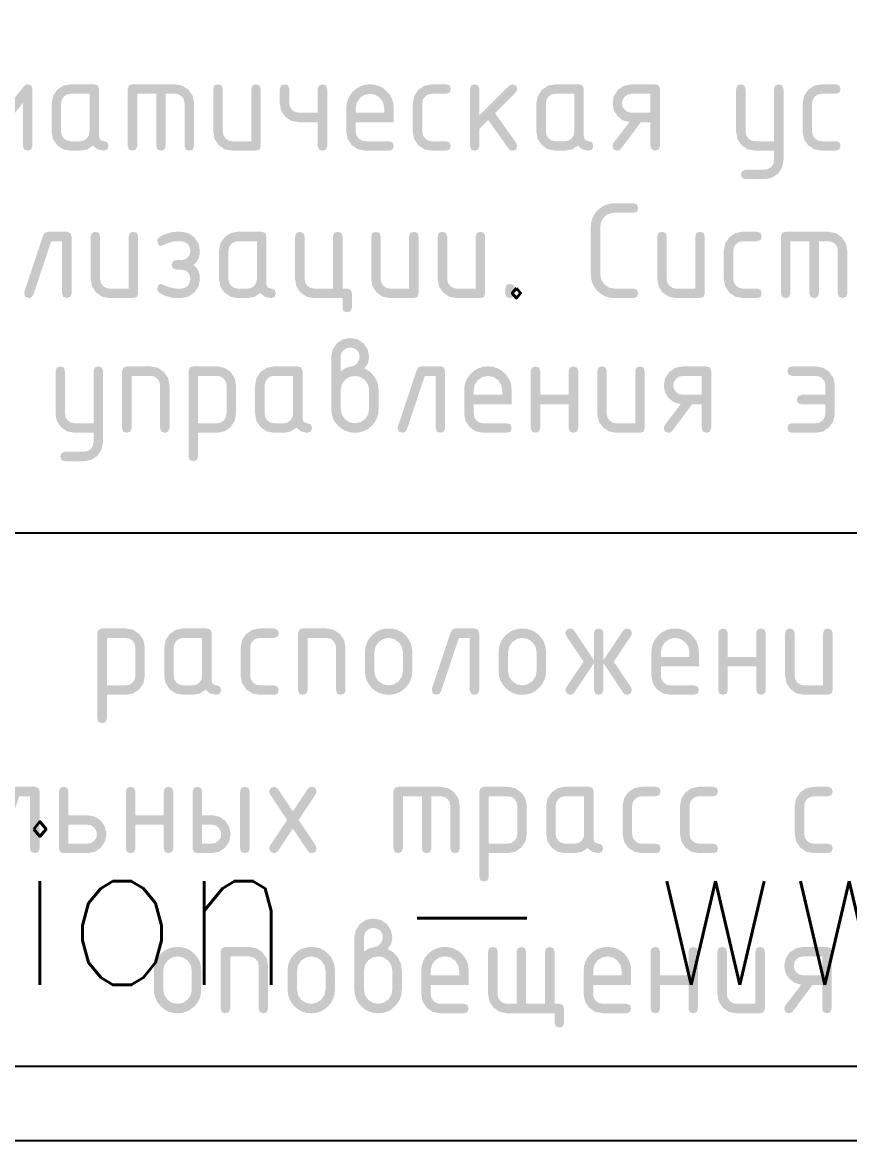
# Model space of a CAD drawing. Header units: millimetres. Extents: x 0 to 420, y 0 to 297.
# Drawn here: x 329.52 to 348.76, y 0 to 26.01 of the extents above; entities that cross this region are included whole.
import ezdxf

# ---------------------------------------------------------------- set-up
doc = ezdxf.new("R2010")
doc.units = ezdxf.units.MM
doc.layers.get('0').update_dxf_attribs({"linetype": 'CONTINUOUS'})
doc.styles.get("Standard").update_dxf_attribs({"font": 'STANDARD'})

# ---------------------------------------------------------------- blocks, each defined once
blk = doc.blocks.new('ABViewer')
at = {"color": 0, "true_color": 0x000001, "insert": (0, 0), "char_height": 0.05, "attachment_point": 1}
blk.add_mtext('ABViewer 16 trial version - www.cadsofttools.com', dxfattribs=at)

msp = doc.modelspace()

# ---------------------------------------------------------------- hatches: boundary and pattern name
at = {"true_color": 0x000007}
for points in [[(329.094808, 23.580549), (328.653285, 24.145544), (328.653285, 23.139576), (328.625655, 23.056756), (328.543042, 23.029333), (328.460222, 23.056756), (328.432799, 23.139576), (328.432799, 24.463044), (328.460222, 24.545658), (328.543042, 24.573287), (328.597957, 24.555648), (328.653285, 24.503283), (329.094808, 23.938287), (329.53578, 24.503283), (329.590695, 24.555648), (329.646023, 24.573287), (329.728637, 24.545658), (329.756267, 24.463044), (329.756267, 23.139576), (329.728637, 23.056756), (329.646023, 23.029333), (329.563203, 23.056756), (329.53578, 23.139576), (329.53578, 24.145544)], [(332.082294, 24.573287), (333.075033, 24.573287), (333.244669, 24.541041), (333.387021, 24.444303), (333.483759, 24.301952), (333.516005, 24.132315), (333.516005, 23.139576), (333.488375, 23.056756), (333.405762, 23.029333), (333.322942, 23.056756), (333.295519, 23.139576), (333.295519, 24.132315), (333.279534, 24.217822), (333.232129, 24.28886), (333.161022, 24.336747), (333.075033, 24.352801), (332.854547, 24.352801), (332.854547, 23.139576), (332.826917, 23.056756), (332.744303, 23.029333), (332.661483, 23.056756), (332.63406, 23.139576), (332.63406, 24.352801), (332.192537, 24.352801), (332.192537, 23.139576), (332.164907, 23.056756), (332.082294, 23.029333), (331.999474, 23.056756), (331.972051, 23.139576), (331.972051, 24.463044), (331.999474, 24.545658)], [(335.064147, 24.463044), (335.064147, 23.139576), (335.036518, 23.056756), (334.953904, 23.029333), (334.402138, 23.029333), (334.231123, 23.061235), (334.089047, 23.157215), (333.993067, 23.299291), (333.961166, 23.470305), (333.961166, 24.463044), (333.988588, 24.545658), (334.071409, 24.573287), (334.154022, 24.545658), (334.181652, 24.463044), (334.181652, 23.470305), (334.197844, 23.386383), (334.246695, 23.314863), (334.318215, 23.266011), (334.402138, 23.249819), (334.843661, 23.249819), (334.843661, 24.463044), (334.871084, 24.545658), (334.953904, 24.573287), (335.036518, 24.545658)], [(336.610855, 24.463044), (336.610855, 23.139576), (336.583226, 23.056756), (336.500612, 23.029333), (336.417792, 23.056756), (336.390369, 23.139576), (336.390369, 23.690792), (335.948846, 23.690792), (335.779898, 23.722349), (335.637409, 23.817571), (335.540189, 23.957718), (335.507874, 24.123496), (335.507874, 24.463044), (335.535297, 24.545658), (335.618117, 24.573287), (335.70073, 24.545658), (335.72836, 24.463044), (335.72836, 24.132315), (335.744552, 24.047979), (335.793403, 23.976872), (335.864923, 23.928021), (335.948846, 23.911829), (336.390369, 23.911829), (336.390369, 24.463044), (336.417792, 24.545658), (336.500612, 24.573287), (336.583226, 24.545658)], [(338.821776, 24.132315), (338.821776, 23.470305), (338.837968, 23.386383), (338.886819, 23.314863), (338.95834, 23.266011), (339.042262, 23.249819), (339.373542, 23.249819), (339.456156, 23.22219), (339.483785, 23.139576), (339.456156, 23.056756), (339.373542, 23.029333), (339.042262, 23.029333), (338.871248, 23.061235), (338.729172, 23.157215), (338.633191, 23.299291), (338.60129, 23.470305), (338.60129, 24.132315), (338.633191, 24.303123), (338.729172, 24.445405), (338.871248, 24.541179), (339.042262, 24.573287), (339.373542, 24.573287), (339.456156, 24.545658), (339.483785, 24.463044), (339.456156, 24.380224), (339.373542, 24.352801), (339.042262, 24.352801), (338.957444, 24.336678), (338.886268, 24.288309), (338.837899, 24.216927)], [(340.148996, 23.847888), (340.842424, 24.541317), (340.921248, 24.573287), (341.003862, 24.545658), (341.031491, 24.463044), (340.997867, 24.385874), (340.513349, 23.901356), (341.009443, 23.202966), (341.031491, 23.137923), (341.003862, 23.056343), (340.921248, 23.029333), (340.868814, 23.040978), (340.829195, 23.076187), (340.354599, 23.742606), (340.148996, 23.537554), (340.148996, 23.139576), (340.121366, 23.056756), (340.038752, 23.029333), (339.955932, 23.056756), (339.928509, 23.139576), (339.928509, 24.463044), (339.955932, 24.545658), (340.038752, 24.573287), (340.121366, 24.545658), (340.148996, 24.463044)], [(347.001267, 22.80554), (347.001267, 23.029333), (346.559744, 23.029333), (346.388729, 23.061304), (346.246653, 23.157766), (346.150673, 23.300393), (346.118771, 23.470305), (346.118771, 24.463044), (346.146194, 24.545658), (346.229014, 24.573287), (346.311628, 24.545658), (346.339257, 24.463044), (346.339257, 23.470305), (346.355449, 23.386383), (346.404301, 23.314863), (346.475821, 23.266011), (346.559744, 23.249819), (347.001267, 23.249819), (347.001267, 24.463044), (347.02869, 24.545658), (347.11151, 24.573287), (347.194123, 24.545658), (347.221753, 24.463044), (347.221753, 22.808847), (347.190058, 22.638935), (347.095525, 22.496308), (346.954896, 22.400052), (346.785742, 22.367875), (346.339257, 22.367875), (346.256437, 22.395505), (346.229014, 22.478118), (346.262087, 22.554737), (346.339257, 22.588361), (346.780781, 22.588361), (346.866288, 22.603933), (346.937326, 22.650097), (346.985213, 22.719964)], [(347.885966, 24.132315), (347.885966, 23.470305), (347.902157, 23.386383), (347.951009, 23.314863), (348.022529, 23.266011), (348.106452, 23.249819), (348.437732, 23.249819), (348.520345, 23.22219), (348.547975, 23.139576), (348.520345, 23.056756), (348.437732, 23.029333), (348.106452, 23.029333), (347.935437, 23.061235), (347.793361, 23.157215), (347.697381, 23.299291), (347.665479, 23.470305), (347.665479, 24.132315), (347.697381, 24.303123), (347.793361, 24.445405), (347.935437, 24.541179), (348.106452, 24.573287), (348.437732, 24.573287), (348.520345, 24.545658), (348.547975, 24.463044), (348.520345, 24.380224), (348.437732, 24.352801), (348.106452, 24.352801), (348.021633, 24.336678), (347.950458, 24.288309), (347.902089, 24.216927)], [(343.732444, 21.805619), (343.815058, 21.777989), (343.842688, 21.695376), (343.815058, 21.612555), (343.732444, 21.585132), (343.290921, 21.585132), (343.201736, 21.574901), (343.124385, 21.544205), (343.05892, 21.493045), (343.005392, 21.421422), (342.971423, 21.34122), (342.960192, 21.254403), (342.960192, 20.151422), (342.984308, 20.024435), (343.057206, 19.917706), (343.163935, 19.844808), (343.290921, 19.820692), (343.732444, 19.820692), (343.815058, 19.793063), (343.842688, 19.710449), (343.815058, 19.627629), (343.732444, 19.600206), (343.290921, 19.600206), (343.180644, 19.61024), (343.078841, 19.640376), (342.985513, 19.690666), (342.900661, 19.761161), (342.830165, 19.846014), (342.779876, 19.939341), (342.74974, 20.041144), (342.739706, 20.151422), (342.739706, 21.254403), (342.74974, 21.364362), (342.779876, 21.466001), (342.830165, 21.559268), (342.900661, 21.644113), (342.985513, 21.714694), (343.078841, 21.765173), (343.180644, 21.795499), (343.290921, 21.805619)], [(330.115005, 21.14416), (330.556529, 21.14416), (330.639142, 21.116531), (330.666772, 21.033917), (330.666772, 19.710449), (330.639142, 19.627629), (330.556529, 19.600206), (330.473708, 19.627629), (330.446286, 19.710449), (330.446286, 20.923674), (330.193829, 20.923674), (329.777661, 19.675172), (329.739283, 19.618879), (329.674033, 19.600206), (329.591213, 19.628043), (329.56379, 19.712103), (329.568751, 19.745727), (330.004762, 21.053761), (330.047275, 21.121492)], [(332.21348, 21.033917), (332.21348, 19.710449), (332.18585, 19.627629), (332.103237, 19.600206), (331.55147, 19.600206), (331.380456, 19.632108), (331.23838, 19.728088), (331.1424, 19.870164), (331.110498, 20.041178), (331.110498, 21.033917), (331.137921, 21.116531), (331.220741, 21.14416), (331.303354, 21.116531), (331.330984, 21.033917), (331.330984, 20.041178), (331.347176, 19.957256), (331.396027, 19.885736), (331.467548, 19.836884), (331.55147, 19.820692), (331.992994, 19.820692), (331.992994, 21.033917), (332.020417, 21.116531), (332.103237, 21.14416), (332.18585, 21.116531)], [(333.429459, 20.041178), (333.414645, 20.133369), (333.370479, 20.203236), (333.313083, 20.242372), (333.240392, 20.260011), (333.098178, 20.261665), (333.019906, 20.293635), (332.987935, 20.371908), (333.020457, 20.451283), (333.064347, 20.476087), (333.130149, 20.484356), (333.163773, 20.484356), (333.198499, 20.482702), (333.297236, 20.49848), (333.369927, 20.546092), (333.414576, 20.616785), (333.429459, 20.703188), (333.413405, 20.788695), (333.365518, 20.859733), (333.294411, 20.90762), (333.208421, 20.923674), (333.098178, 20.923674), (332.995721, 20.909618), (332.87218, 20.86745), (332.772066, 20.825558), (332.740991, 20.811777), (332.709227, 20.821699), (332.682011, 20.851465), (332.657206, 20.928635), (332.66848, 20.9707), (332.702337, 21.010904), (332.758828, 21.049248), (332.838005, 21.085731), (332.977807, 21.129415), (333.098178, 21.14416), (333.208421, 21.14416), (333.379505, 21.112052), (333.522063, 21.016278), (333.617836, 20.873996), (333.649945, 20.703188), (333.640436, 20.593832), (333.611911, 20.502201), (333.564369, 20.428244), (333.497809, 20.371908), (333.564369, 20.31434), (333.611911, 20.240029), (333.640436, 20.148976), (333.649945, 20.041178), (333.617836, 19.870164), (333.522063, 19.728088), (333.379505, 19.632108), (333.208421, 19.600206), (333.098178, 19.600206), (332.974844, 19.614331), (332.8358, 19.656981), (332.757665, 19.691708), (332.701854, 19.729742), (332.668368, 19.771083), (332.657206, 19.815731), (332.682011, 19.89235), (332.70964, 19.922392), (332.742644, 19.932589), (332.77868, 19.918533), (332.877141, 19.876365), (332.996961, 19.834473), (333.098178, 19.820692), (333.208421, 19.820692), (333.293515, 19.836815), (333.364966, 19.885185), (333.413336, 19.95636)], [(337.077021, 19.820692), (337.159634, 19.793063), (337.187264, 19.710449), (337.187264, 19.37972), (337.159634, 19.297107), (337.077021, 19.269477), (336.994201, 19.297107), (336.966778, 19.37972), (336.966778, 19.600206), (336.304768, 19.600206), (336.133754, 19.632177), (335.991678, 19.728639), (335.895698, 19.871266), (335.863796, 20.041178), (335.863796, 21.033917), (335.891219, 21.116531), (335.974039, 21.14416), (336.056652, 21.116531), (336.084282, 21.033917), (336.084282, 20.041178), (336.100474, 19.957256), (336.149326, 19.885736), (336.220846, 19.836884), (336.304768, 19.820692), (336.746292, 19.820692), (336.746292, 21.033917), (336.773715, 21.116531), (336.856535, 21.14416), (336.939148, 21.116531), (336.966778, 21.033917), (336.966778, 19.820692)], [(338.736404, 21.033917), (338.736404, 19.710449), (338.708774, 19.627629), (338.626161, 19.600206), (338.074394, 19.600206), (337.90338, 19.632108), (337.761304, 19.728088), (337.665324, 19.870164), (337.633422, 20.041178), (337.633422, 21.033917), (337.660845, 21.116531), (337.743665, 21.14416), (337.826279, 21.116531), (337.853908, 21.033917), (337.853908, 20.041178), (337.8701, 19.957256), (337.918952, 19.885736), (337.990472, 19.836884), (338.074394, 19.820692), (338.515918, 19.820692), (338.515918, 21.033917), (338.543341, 21.116531), (338.626161, 21.14416), (338.708774, 21.116531)], [(340.283112, 21.033917), (340.283112, 19.710449), (340.255482, 19.627629), (340.172869, 19.600206), (339.621102, 19.600206), (339.450088, 19.632108), (339.308012, 19.728088), (339.212032, 19.870164), (339.18013, 20.041178), (339.18013, 21.033917), (339.207553, 21.116531), (339.290373, 21.14416), (339.372987, 21.116531), (339.400616, 21.033917), (339.400616, 20.041178), (339.416808, 19.957256), (339.46566, 19.885736), (339.53718, 19.836884), (339.621102, 19.820692), (340.062626, 19.820692), (340.062626, 21.033917), (340.090049, 21.116531), (340.172869, 21.14416), (340.255482, 21.116531)], [(345.389396, 21.033917), (345.389396, 19.710449), (345.361766, 19.627629), (345.279153, 19.600206), (344.727386, 19.600206), (344.556372, 19.632108), (344.414296, 19.728088), (344.318315, 19.870164), (344.286414, 20.041178), (344.286414, 21.033917), (344.313837, 21.116531), (344.396657, 21.14416), (344.47927, 21.116531), (344.5069, 21.033917), (344.5069, 20.041178), (344.523092, 19.957256), (344.571943, 19.885736), (344.643464, 19.836884), (344.727386, 19.820692), (345.16891, 19.820692), (345.16891, 21.033917), (345.196332, 21.116531), (345.279153, 21.14416), (345.361766, 21.116531)], [(346.053608, 20.703188), (346.053608, 20.041178), (346.0698, 19.957256), (346.118651, 19.885736), (346.190172, 19.836884), (346.274094, 19.820692), (346.605375, 19.820692), (346.687988, 19.793063), (346.715618, 19.710449), (346.687988, 19.627629), (346.605375, 19.600206), (346.274094, 19.600206), (346.10308, 19.632108), (345.961004, 19.728088), (345.865024, 19.870164), (345.833122, 20.041178), (345.833122, 20.703188), (345.865024, 20.873996), (345.961004, 21.016278), (346.10308, 21.112052), (346.274094, 21.14416), (346.605375, 21.14416), (346.687988, 21.116531), (346.715618, 21.033917), (346.687988, 20.951097), (346.605375, 20.923674), (346.274094, 20.923674), (346.189276, 20.907551), (346.1181, 20.859182), (346.069731, 20.7878)], [(347.270585, 21.14416), (348.263323, 21.14416), (348.43296, 21.111914), (348.575311, 21.015176), (348.672049, 20.872825), (348.704296, 20.703188), (348.704296, 19.710449), (348.676666, 19.627629), (348.594052, 19.600206), (348.511232, 19.627629), (348.483809, 19.710449), (348.483809, 20.703188), (348.467824, 20.788695), (348.42042, 20.859733), (348.349313, 20.90762), (348.263323, 20.923674), (348.042837, 20.923674), (348.042837, 19.710449), (348.015208, 19.627629), (347.932594, 19.600206), (347.849774, 19.627629), (347.822351, 19.710449), (347.822351, 20.923674), (347.380828, 20.923674), (347.380828, 19.710449), (347.353198, 19.627629), (347.270585, 19.600206), (347.187765, 19.627629), (347.160342, 19.710449), (347.160342, 21.033917), (347.187765, 21.116531)], [(340.750591, 19.820692), (340.778014, 19.903306), (340.860834, 19.930935), (340.943448, 19.903306), (340.971077, 19.820692), (340.971077, 19.710449), (340.943448, 19.627629), (340.860834, 19.600206), (340.778014, 19.627629), (340.750591, 19.710449)], [(331.176321, 16.243619), (331.176321, 16.467413), (330.734797, 16.467413), (330.563783, 16.499383), (330.421707, 16.595846), (330.325727, 16.738473), (330.293825, 16.908385), (330.293825, 17.901124), (330.321248, 17.983737), (330.404068, 18.011367), (330.486682, 17.983737), (330.514311, 17.901124), (330.514311, 16.908385), (330.530503, 16.824462), (330.579355, 16.752942), (330.650875, 16.704091), (330.734797, 16.687899), (331.176321, 16.687899), (331.176321, 17.901124), (331.203744, 17.983737), (331.286564, 18.011367), (331.369177, 17.983737), (331.396807, 17.901124), (331.396807, 16.246926), (331.365112, 16.077014), (331.270579, 15.934387), (331.12995, 15.838131), (330.960796, 15.805954), (330.514311, 15.805954), (330.431491, 15.833584), (330.404068, 15.916197), (330.437141, 15.992816), (330.514311, 16.02644), (330.955835, 16.02644), (331.041342, 16.042012), (331.11238, 16.088176), (331.160267, 16.158043)], [(331.840533, 16.577656), (331.840533, 17.901124), (331.867956, 17.983737), (331.950776, 18.011367), (332.502543, 18.011367), (332.672179, 17.979121), (332.814531, 17.882382), (332.911269, 17.740031), (332.943515, 17.570394), (332.943515, 16.577656), (332.915885, 16.494836), (332.833272, 16.467413), (332.750452, 16.494836), (332.723029, 16.577656), (332.723029, 17.570394), (332.706975, 17.655902), (332.659088, 17.72694), (332.58805, 17.774826), (332.502543, 17.79088), (332.061019, 17.79088), (332.061019, 16.577656), (332.03339, 16.494836), (331.950776, 16.467413), (331.867956, 16.494836)], [(338.801499, 18.011367), (339.243022, 18.011367), (339.325636, 17.983737), (339.353265, 17.901124), (339.353265, 16.577656), (339.325636, 16.494836), (339.243022, 16.467413), (339.160202, 16.494836), (339.132779, 16.577656), (339.132779, 17.79088), (338.880323, 17.79088), (338.464155, 16.542378), (338.425777, 16.486085), (338.360527, 16.467413), (338.277707, 16.495249), (338.250284, 16.579309), (338.255245, 16.612933), (338.691256, 17.920967), (338.733768, 17.988698)], [(341.564186, 17.128871), (341.564186, 16.577656), (341.536556, 16.494836), (341.453943, 16.467413), (341.371123, 16.494836), (341.3437, 16.577656), (341.3437, 17.901124), (341.371123, 17.983737), (341.453943, 18.011367), (341.536556, 17.983737), (341.564186, 17.901124), (341.564186, 17.349908), (342.226196, 17.349908), (342.226196, 17.901124), (342.253618, 17.983737), (342.336439, 18.011367), (342.419052, 17.983737), (342.446682, 17.901124), (342.446682, 16.577656), (342.419052, 16.494836), (342.336439, 16.467413), (342.253618, 16.494836), (342.226196, 16.577656), (342.226196, 17.128871)], [(343.99339, 17.901124), (343.99339, 16.577656), (343.96576, 16.494836), (343.883147, 16.467413), (343.33138, 16.467413), (343.160366, 16.499314), (343.01829, 16.595295), (342.92231, 16.73737), (342.890408, 16.908385), (342.890408, 17.901124), (342.917831, 17.983737), (343.000651, 18.011367), (343.083264, 17.983737), (343.110894, 17.901124), (343.110894, 16.908385), (343.127086, 16.824462), (343.175937, 16.752942), (343.247458, 16.704091), (343.33138, 16.687899), (343.772904, 16.687899), (343.772904, 17.901124), (343.800327, 17.983737), (343.883147, 18.011367), (343.96576, 17.983737)], [(348.193539, 17.128871), (347.641773, 17.128871), (347.558953, 17.156294), (347.53153, 17.239114), (347.558953, 17.32221), (347.641773, 17.349908), (348.193539, 17.349908), (348.193539, 17.570394), (348.177485, 17.655902), (348.129598, 17.72694), (348.058561, 17.774826), (347.973053, 17.79088), (347.421287, 17.79088), (347.338467, 17.818303), (347.311044, 17.901124), (347.338467, 17.983737), (347.421287, 18.011367), (347.973053, 18.011367), (348.143861, 17.979258), (348.286144, 17.883485), (348.381917, 17.741202), (348.414026, 17.570394), (348.414026, 16.908385), (348.381917, 16.73737), (348.286144, 16.595295), (348.143861, 16.499314), (347.973053, 16.467413), (347.421287, 16.467413), (347.338467, 16.494836), (347.311044, 16.577656), (347.338467, 16.660269), (347.421287, 16.687899), (347.973053, 16.687899), (348.057665, 16.704022), (348.129047, 16.752391), (348.177416, 16.823567), (348.193539, 16.908385)], [(334.819555, 11.474098), (334.819555, 10.812089), (334.835747, 10.728166), (334.884598, 10.656646), (334.956119, 10.607794), (335.040041, 10.591602), (335.371322, 10.591602), (335.453935, 10.563973), (335.481565, 10.481359), (335.453935, 10.398539), (335.371322, 10.371116), (335.040041, 10.371116), (334.869027, 10.403018), (334.726951, 10.498998), (334.63097, 10.641074), (334.599069, 10.812089), (334.599069, 11.474098), (334.63097, 11.644906), (334.726951, 11.787188), (334.869027, 11.882962), (335.040041, 11.91507), (335.371322, 11.91507), (335.453935, 11.887441), (335.481565, 11.804827), (335.453935, 11.722007), (335.371322, 11.694584), (335.040041, 11.694584), (334.955223, 11.678461), (334.884047, 11.630092), (334.835678, 11.55871)], [(335.932956, 10.481359), (335.932956, 11.804827), (335.960379, 11.887441), (336.043199, 11.91507), (336.594966, 11.91507), (336.764602, 11.882824), (336.906954, 11.786086), (337.003692, 11.643735), (337.035938, 11.474098), (337.035938, 10.481359), (337.008308, 10.398539), (336.925695, 10.371116), (336.842875, 10.398539), (336.815452, 10.481359), (336.815452, 11.474098), (336.799398, 11.559605), (336.751511, 11.630643), (336.680473, 11.67853), (336.594966, 11.694584), (336.153442, 11.694584), (336.153442, 10.481359), (336.125813, 10.398539), (336.043199, 10.371116), (335.960379, 10.398539)], [(339.593129, 11.91507), (340.034652, 11.91507), (340.117266, 11.887441), (340.144896, 11.804827), (340.144896, 10.481359), (340.117266, 10.398539), (340.034652, 10.371116), (339.951832, 10.398539), (339.924409, 10.481359), (339.924409, 11.694584), (339.671953, 11.694584), (339.255785, 10.446082), (339.217407, 10.389789), (339.152157, 10.371116), (339.069337, 10.398953), (339.041914, 10.483013), (339.046875, 10.516637), (339.482886, 11.824671), (339.525398, 11.892402)], [(342.812881, 11.108091), (342.353167, 10.419623), (342.313962, 10.383174), (342.261114, 10.371116), (342.183393, 10.403638), (342.150871, 10.481359), (342.169061, 10.543095), (342.572, 11.142818), (342.169061, 11.743091), (342.150871, 11.804827), (342.178294, 11.887441), (342.261114, 11.91507), (342.313962, 11.902806), (342.353167, 11.866563), (342.812881, 11.178095), (342.812881, 11.804827), (342.840304, 11.887441), (342.923124, 11.91507), (343.005737, 11.887441), (343.033367, 11.804827), (343.033367, 11.178095), (343.492529, 11.866563), (343.531321, 11.902806), (343.584582, 11.91507), (343.667195, 11.887441), (343.694825, 11.804827), (343.676635, 11.743091), (343.273697, 11.142818), (343.676635, 10.543095), (343.694825, 10.481359), (343.667195, 10.398539), (343.584582, 10.371116), (343.531321, 10.383174), (343.492529, 10.419623), (343.033367, 11.108091), (343.033367, 10.481359), (343.005737, 10.398539), (342.923124, 10.371116), (342.840304, 10.398539), (342.812881, 10.481359)], [(345.924944, 11.032575), (345.924944, 10.481359), (345.897314, 10.398539), (345.814701, 10.371116), (345.731881, 10.398539), (345.704458, 10.481359), (345.704458, 11.804827), (345.731881, 11.887441), (345.814701, 11.91507), (345.897314, 11.887441), (345.924944, 11.804827), (345.924944, 11.253612), (346.586953, 11.253612), (346.586953, 11.804827), (346.614376, 11.887441), (346.697196, 11.91507), (346.77981, 11.887441), (346.807439, 11.804827), (346.807439, 10.481359), (346.77981, 10.398539), (346.697196, 10.371116), (346.614376, 10.398539), (346.586953, 10.481359), (346.586953, 11.032575)], [(348.361918, 11.804827), (348.361918, 10.481359), (348.334288, 10.398539), (348.251675, 10.371116), (347.699909, 10.371116), (347.528894, 10.403018), (347.386818, 10.498998), (347.290838, 10.641074), (347.258936, 10.812089), (347.258936, 11.804827), (347.286359, 11.887441), (347.369179, 11.91507), (347.451793, 11.887441), (347.479422, 11.804827), (347.479422, 10.812089), (347.495614, 10.728166), (347.544466, 10.656646), (347.615986, 10.607794), (347.699909, 10.591602), (348.141432, 10.591602), (348.141432, 11.804827), (348.168855, 11.887441), (348.251675, 11.91507), (348.334288, 11.887441)], [(329.370321, 8.231943), (329.811845, 8.231943), (329.894458, 8.204314), (329.922088, 8.1217), (329.922088, 6.798232), (329.894458, 6.715412), (329.811845, 6.687989), (329.729024, 6.715412), (329.701602, 6.798232), (329.701602, 8.011457), (329.449145, 8.011457), (329.032977, 6.762955), (328.994599, 6.706662), (328.929349, 6.687989), (328.846529, 6.715826), (328.819106, 6.799886), (328.824067, 6.83351), (329.260078, 8.141544), (329.302591, 8.209275)], [(332.148549, 7.349448), (332.148549, 6.798232), (332.12092, 6.715412), (332.038306, 6.687989), (331.955486, 6.715412), (331.928063, 6.798232), (331.928063, 8.1217), (331.955486, 8.204314), (332.038306, 8.231943), (332.12092, 8.204314), (332.148549, 8.1217), (332.148549, 7.570485), (332.810559, 7.570485), (332.810559, 8.1217), (332.837982, 8.204314), (332.920802, 8.231943), (333.003415, 8.204314), (333.031045, 8.1217), (333.031045, 6.798232), (333.003415, 6.715412), (332.920802, 6.687989), (332.837982, 6.715412), (332.810559, 6.798232), (332.810559, 7.349448)], [(335.946219, 7.459691), (336.345299, 6.859968), (336.36404, 6.798232), (336.336411, 6.715412), (336.253797, 6.687989), (336.200536, 6.700047), (336.161744, 6.736496), (335.812274, 7.261253), (335.463355, 6.736496), (335.424149, 6.700047), (335.371302, 6.687989), (335.29358, 6.720511), (335.261059, 6.798232), (335.279249, 6.859968), (335.67888, 7.459691), (335.279249, 8.059964), (335.261059, 8.1217), (335.288481, 8.204314), (335.371302, 8.231943), (335.424149, 8.219679), (335.463355, 8.183436), (335.812274, 7.660333), (336.161744, 8.183436), (336.200536, 8.219679), (336.253797, 8.231943), (336.336411, 8.204727), (336.36404, 8.123354), (336.345299, 8.059964)], [(338.259668, 8.231943), (339.252406, 8.231943), (339.422043, 8.199697), (339.564394, 8.102959), (339.661133, 7.960608), (339.693379, 7.790971), (339.693379, 6.798232), (339.665749, 6.715412), (339.583136, 6.687989), (339.500316, 6.715412), (339.472893, 6.798232), (339.472893, 7.790971), (339.456907, 7.876478), (339.409503, 7.947516), (339.338396, 7.995403), (339.252406, 8.011457), (339.03192, 8.011457), (339.03192, 6.798232), (339.004291, 6.715412), (338.921677, 6.687989), (338.838857, 6.715412), (338.811434, 6.798232), (338.811434, 8.011457), (338.369911, 8.011457), (338.369911, 6.798232), (338.342281, 6.715412), (338.259668, 6.687989), (338.176848, 6.715412), (338.149425, 6.798232), (338.149425, 8.1217), (338.176848, 8.204314)], [(343.702014, 7.790971), (343.702014, 7.128962), (343.718206, 7.045039), (343.767057, 6.973519), (343.838578, 6.924667), (343.9225, 6.908475), (344.25378, 6.908475), (344.336394, 6.880846), (344.364023, 6.798232), (344.336394, 6.715412), (344.25378, 6.687989), (343.9225, 6.687989), (343.751486, 6.719891), (343.60941, 6.815871), (343.513429, 6.957947), (343.481528, 7.128962), (343.481528, 7.790971), (343.513429, 7.961779), (343.60941, 8.104061), (343.751486, 8.199835), (343.9225, 8.231943), (344.25378, 8.231943), (344.336394, 8.204314), (344.364023, 8.1217), (344.336394, 8.03888), (344.25378, 8.011457), (343.9225, 8.011457), (343.837682, 7.995334), (343.766506, 7.946965), (343.718137, 7.875583)], [(345.035901, 7.790971), (345.035901, 7.128962), (345.052093, 7.045039), (345.100945, 6.973519), (345.172465, 6.924667), (345.256388, 6.908475), (345.587668, 6.908475), (345.670281, 6.880846), (345.697911, 6.798232), (345.670281, 6.715412), (345.587668, 6.687989), (345.256388, 6.687989), (345.085373, 6.719891), (344.943297, 6.815871), (344.847317, 6.957947), (344.815415, 7.128962), (344.815415, 7.790971), (344.847317, 7.961779), (344.943297, 8.104061), (345.085373, 8.199835), (345.256388, 8.231943), (345.587668, 8.231943), (345.670281, 8.204314), (345.697911, 8.1217), (345.670281, 8.03888), (345.587668, 8.011457), (345.256388, 8.011457), (345.171569, 7.995334), (345.100394, 7.946965), (345.052024, 7.875583)], [(347.703676, 7.790971), (347.703676, 7.128962), (347.719868, 7.045039), (347.76872, 6.973519), (347.84024, 6.924667), (347.924162, 6.908475), (348.255443, 6.908475), (348.338056, 6.880846), (348.365686, 6.798232), (348.338056, 6.715412), (348.255443, 6.687989), (347.924162, 6.687989), (347.753148, 6.719891), (347.611072, 6.815871), (347.515092, 6.957947), (347.48319, 7.128962), (347.48319, 7.790971), (347.515092, 7.961779), (347.611072, 8.104061), (347.753148, 8.199835), (347.924162, 8.231943), (348.255443, 8.231943), (348.338056, 8.204314), (348.365686, 8.1217), (348.338056, 8.03888), (348.255443, 8.011457), (347.924162, 8.011457), (347.839344, 7.995334), (347.768169, 7.946965), (347.719799, 7.875583)], [(334.134388, 3.07273), (334.134388, 4.396198), (334.161811, 4.478811), (334.244632, 4.506441), (334.796398, 4.506441), (334.966035, 4.474195), (335.108386, 4.377456), (335.205124, 4.235105), (335.23737, 4.065468), (335.23737, 3.07273), (335.209741, 2.98991), (335.127127, 2.962487), (335.044307, 2.98991), (335.016884, 3.07273), (335.016884, 4.065468), (335.00083, 4.150976), (334.952943, 4.222014), (334.881905, 4.2699), (334.796398, 4.285955), (334.354875, 4.285955), (334.354875, 3.07273), (334.327245, 2.98991), (334.244632, 2.962487), (334.161811, 2.98991)], [(341.896257, 2.962487), (340.793275, 2.962487), (340.622261, 2.994457), (340.480185, 3.09092), (340.384205, 3.233547), (340.352303, 3.403459), (340.352303, 4.396198), (340.379726, 4.478811), (340.462546, 4.506441), (340.54516, 4.478811), (340.572789, 4.396198), (340.572789, 3.403459), (340.588981, 3.319536), (340.637833, 3.248016), (340.709353, 3.199165), (340.793275, 3.182973), (341.014313, 3.182973), (341.014313, 4.396198), (341.041736, 4.478811), (341.124556, 4.506441), (341.207169, 4.478811), (341.234799, 4.396198), (341.234799, 3.182973), (341.675771, 3.182973), (341.675771, 4.396198), (341.703194, 4.478811), (341.786014, 4.506441), (341.868628, 4.478811), (341.896257, 4.396198), (341.896257, 3.182973), (342.0065, 3.182973), (342.089114, 3.155343), (342.116743, 3.07273), (342.116743, 2.742001), (342.089114, 2.659387), (342.0065, 2.631757), (341.92368, 2.659387), (341.896257, 2.742001)], [(344.350414, 3.623945), (344.350414, 3.07273), (344.322784, 2.98991), (344.240171, 2.962487), (344.157351, 2.98991), (344.129928, 3.07273), (344.129928, 4.396198), (344.157351, 4.478811), (344.240171, 4.506441), (344.322784, 4.478811), (344.350414, 4.396198), (344.350414, 3.844982), (345.012423, 3.844982), (345.012423, 4.396198), (345.039846, 4.478811), (345.122666, 4.506441), (345.20528, 4.478811), (345.232909, 4.396198), (345.232909, 3.07273), (345.20528, 2.98991), (345.122666, 2.962487), (345.039846, 2.98991), (345.012423, 3.07273), (345.012423, 3.623945)], [(346.787388, 4.396198), (346.787388, 3.07273), (346.759758, 2.98991), (346.677145, 2.962487), (346.125379, 2.962487), (345.954364, 2.994388), (345.812288, 3.090369), (345.716308, 3.232444), (345.684406, 3.403459), (345.684406, 4.396198), (345.711829, 4.478811), (345.794649, 4.506441), (345.877263, 4.478811), (345.904892, 4.396198), (345.904892, 3.403459), (345.921084, 3.319536), (345.969936, 3.248016), (346.041456, 3.199165), (346.125379, 3.182973), (346.566902, 3.182973), (346.566902, 4.396198), (346.594325, 4.478811), (346.677145, 4.506441), (346.759758, 4.478811)]]:
    msp.add_hatch(color=0, dxfattribs=at).paths.add_polyline_path(points, flags=0)
h = msp.add_hatch(color=0, dxfattribs=at)
h.paths.add_polyline_path([(331.08492, 24.352801), (330.643397, 24.352801), (330.558579, 24.336678), (330.487403, 24.288309), (330.439034, 24.216927), (330.422911, 24.132315), (330.422911, 23.470305), (330.439103, 23.386383), (330.487954, 23.314863), (330.559474, 23.266011), (330.643397, 23.249819), (330.864434, 23.249819), (330.949046, 23.265942), (331.020428, 23.314312), (331.068797, 23.385487), (331.08492, 23.470305)], flags=0)
h.paths.add_polyline_path([(331.525893, 23.139576), (331.498263, 23.056756), (331.41565, 23.029333), (331.275572, 23.05841), (331.163193, 23.146191), (331.027456, 23.05841), (330.864434, 23.029333), (330.643397, 23.029333), (330.472382, 23.061235), (330.330307, 23.157215), (330.234326, 23.299291), (330.202425, 23.470305), (330.202425, 24.132315), (330.234326, 24.303123), (330.330307, 24.445405), (330.472382, 24.541179), (330.643397, 24.573287), (331.195163, 24.573287), (331.277777, 24.545658), (331.305407, 24.463044), (331.305407, 23.360062), (331.332829, 23.277242), (331.41565, 23.249819), (331.498263, 23.22219)], flags=0)
h = msp.add_hatch(color=0, dxfattribs=at)
h.paths.add_polyline_path([(337.605797, 24.352801), (337.478811, 24.328479), (337.372082, 24.255787), (337.299183, 24.148645), (337.275068, 24.022072), (337.275068, 23.911829), (337.937077, 23.911829), (337.937077, 24.022072), (337.912755, 24.148645), (337.840063, 24.255787), (337.732852, 24.328479)], flags=0)
h.paths.add_polyline_path([(337.275068, 23.690792), (337.275068, 23.470305), (337.29126, 23.386383), (337.340111, 23.314863), (337.411631, 23.266011), (337.495554, 23.249819), (338.04732, 23.249819), (338.129934, 23.22219), (338.157563, 23.139576), (338.129934, 23.056756), (338.04732, 23.029333), (337.495554, 23.029333), (337.324539, 23.061235), (337.182464, 23.157215), (337.086483, 23.299291), (337.054582, 23.470305), (337.054582, 24.022072), (337.064616, 24.132031), (337.094752, 24.23367), (337.145041, 24.326937), (337.215537, 24.411781), (337.300389, 24.482363), (337.393717, 24.532842), (337.495519, 24.563167), (337.605797, 24.573287), (337.717418, 24.563271), (337.819944, 24.533255), (337.913375, 24.483293), (337.997711, 24.413435), (338.067569, 24.329107), (338.117531, 24.235737), (338.147547, 24.133374), (338.157563, 24.022072), (338.157563, 23.690792)], flags=0)
h = msp.add_hatch(color=0, dxfattribs=at)
h.paths.add_polyline_path([(342.357713, 24.352801), (341.91619, 24.352801), (341.831371, 24.336678), (341.760196, 24.288309), (341.711827, 24.216927), (341.695704, 24.132315), (341.695704, 23.470305), (341.711896, 23.386383), (341.760747, 23.314863), (341.832267, 23.266011), (341.91619, 23.249819), (342.137227, 23.249819), (342.221839, 23.265942), (342.293221, 23.314312), (342.34159, 23.385487), (342.357713, 23.470305)], flags=0)
h.paths.add_polyline_path([(342.798685, 23.139576), (342.771056, 23.056756), (342.688442, 23.029333), (342.548365, 23.05841), (342.435986, 23.146191), (342.300249, 23.05841), (342.137227, 23.029333), (341.91619, 23.029333), (341.745175, 23.061235), (341.603099, 23.157215), (341.507119, 23.299291), (341.475218, 23.470305), (341.475218, 24.132315), (341.507119, 24.303123), (341.603099, 24.445405), (341.745175, 24.541179), (341.91619, 24.573287), (342.467956, 24.573287), (342.55057, 24.545658), (342.578199, 24.463044), (342.578199, 23.360062), (342.605622, 23.277242), (342.688442, 23.249819), (342.771056, 23.22219)], flags=0)
h = msp.add_hatch(color=0, dxfattribs=at)
h.paths.add_polyline_path([(343.637309, 23.694099), (343.481591, 23.739988), (343.355638, 23.837966), (343.272542, 23.973152), (343.244844, 24.132315), (343.276745, 24.303123), (343.372726, 24.445405), (343.514801, 24.541179), (343.685816, 24.573287), (344.237582, 24.573287), (344.320196, 24.545658), (344.347825, 24.463044), (344.347825, 23.139576), (344.320196, 23.056756), (344.237582, 23.029333), (344.154762, 23.056756), (344.127339, 23.139576), (344.127339, 23.690792), (343.902995, 23.690792), (343.443832, 23.074533), (343.404627, 23.040564), (343.355087, 23.029333), (343.272267, 23.056756), (343.244844, 23.139576), (343.266892, 23.206273)], flags=0)
h.paths.add_polyline_path([(343.46533, 24.132315), (343.481522, 24.047979), (343.530373, 23.976872), (343.601893, 23.928021), (343.685816, 23.911829), (344.127339, 23.911829), (344.127339, 24.352801), (343.685816, 24.352801), (343.600998, 24.336678), (343.529822, 24.288309), (343.481453, 24.216927)], flags=0)
h = msp.add_hatch(color=0, dxfattribs=at)
h.paths.add_polyline_path([(334.976666, 20.923674), (334.535142, 20.923674), (334.450324, 20.907551), (334.379148, 20.859182), (334.330779, 20.7878), (334.314656, 20.703188), (334.314656, 20.041178), (334.330848, 19.957256), (334.379699, 19.885736), (334.45122, 19.836884), (334.535142, 19.820692), (334.756179, 19.820692), (334.840791, 19.836815), (334.912173, 19.885185), (334.960543, 19.95636), (334.976666, 20.041178)], flags=0)
h.paths.add_polyline_path([(335.417638, 19.710449), (335.390008, 19.627629), (335.307395, 19.600206), (335.167317, 19.629283), (335.054938, 19.717064), (334.919201, 19.629283), (334.756179, 19.600206), (334.535142, 19.600206), (334.364128, 19.632108), (334.222052, 19.728088), (334.126071, 19.870164), (334.09417, 20.041178), (334.09417, 20.703188), (334.126071, 20.873996), (334.222052, 21.016278), (334.364128, 21.112052), (334.535142, 21.14416), (335.086909, 21.14416), (335.169522, 21.116531), (335.197152, 21.033917), (335.197152, 19.930935), (335.224575, 19.848115), (335.307395, 19.820692), (335.390008, 19.793063)], flags=0)
h = msp.add_hatch(color=0, dxfattribs=at)
h.paths.add_polyline_path([(336.924062, 17.901124), (337.058558, 17.983737), (337.181479, 18.011367), (337.247143, 18.030452), (337.308259, 18.087986), (337.351185, 18.159919), (337.365585, 18.231853), (337.349531, 18.317842), (337.301644, 18.388949), (337.230537, 18.436354), (337.144548, 18.452339), (337.05973, 18.436216), (336.988554, 18.387847), (336.940185, 18.316671), (336.924062, 18.231853)], flags=0)
h.paths.add_polyline_path([(337.475828, 17.966167), (337.611772, 17.883829), (337.716709, 17.763871), (337.783958, 17.618626), (337.806557, 17.460151), (337.806557, 17.018628), (337.796437, 16.907722), (337.766112, 16.805652), (337.715633, 16.712368), (337.645051, 16.627816), (337.560199, 16.55764), (337.466871, 16.507514), (337.365068, 16.477438), (337.254791, 16.467413), (337.143885, 16.477446), (337.041815, 16.507582), (336.94853, 16.557872), (336.863979, 16.628367), (336.793803, 16.71322), (336.743676, 16.806548), (336.713601, 16.90835), (336.703576, 17.018628), (336.703576, 18.231853), (336.735546, 18.402661), (336.832009, 18.544943), (336.974636, 18.640717), (337.144548, 18.672825), (337.315631, 18.640579), (337.458189, 18.543841), (337.553963, 18.401489), (337.586071, 18.231853), (337.558442, 18.081853)], flags=0)
h.paths.add_polyline_path([(337.586071, 17.018628), (337.586071, 17.460151), (337.561818, 17.586724), (337.489609, 17.693867), (337.382948, 17.766558), (337.254791, 17.79088), (337.126633, 17.766558), (337.019973, 17.693867), (336.94804, 17.586724), (336.924062, 17.460151), (336.924062, 17.018628), (336.94804, 16.89047), (337.019973, 16.78381), (337.126633, 16.711877), (337.254791, 16.687899), (337.382948, 16.712014), (337.489609, 16.784913), (337.561818, 16.891642)], flags=0)
h = msp.add_hatch(color=0, dxfattribs=at)
h.paths.add_polyline_path([(333.387241, 17.901124), (333.414664, 17.983737), (333.497484, 18.011367), (334.049251, 18.011367), (334.220059, 17.979258), (334.362341, 17.883485), (334.458115, 17.741202), (334.490223, 17.570394), (334.490223, 16.908385), (334.458115, 16.738473), (334.362341, 16.595846), (334.220059, 16.499383), (334.049251, 16.467413), (333.607727, 16.467413), (333.607727, 15.916197), (333.580098, 15.833584), (333.497484, 15.805954), (333.414664, 15.833584), (333.387241, 15.916197)], flags=0)
h.paths.add_polyline_path([(333.607727, 17.79088), (333.607727, 16.687899), (334.049251, 16.687899), (334.133862, 16.704022), (334.205245, 16.752391), (334.253614, 16.823567), (334.269737, 16.908385), (334.269737, 17.570394), (334.253683, 17.655902), (334.205796, 17.72694), (334.134758, 17.774826), (334.049251, 17.79088)], flags=0)
h = msp.add_hatch(color=0, dxfattribs=at)
h.paths.add_polyline_path([(335.816445, 17.79088), (335.374922, 17.79088), (335.290103, 17.774757), (335.218928, 17.726388), (335.170559, 17.655006), (335.154436, 17.570394), (335.154436, 16.908385), (335.170628, 16.824462), (335.219479, 16.752942), (335.290999, 16.704091), (335.374922, 16.687899), (335.595959, 16.687899), (335.680571, 16.704022), (335.751953, 16.752391), (335.800322, 16.823567), (335.816445, 16.908385)], flags=0)
h.paths.add_polyline_path([(336.257417, 16.577656), (336.229788, 16.494836), (336.147174, 16.467413), (336.007097, 16.496489), (335.894718, 16.58427), (335.758981, 16.496489), (335.595959, 16.467413), (335.374922, 16.467413), (335.203907, 16.499314), (335.061831, 16.595295), (334.965851, 16.73737), (334.933949, 16.908385), (334.933949, 17.570394), (334.965851, 17.741202), (335.061831, 17.883485), (335.203907, 17.979258), (335.374922, 18.011367), (335.926688, 18.011367), (336.009302, 17.983737), (336.036931, 17.901124), (336.036931, 16.798142), (336.064354, 16.715322), (336.147174, 16.687899), (336.229788, 16.660269)], flags=0)
h = msp.add_hatch(color=0, dxfattribs=at)
h.paths.add_polyline_path([(340.348207, 17.79088), (340.221221, 17.766558), (340.114492, 17.693867), (340.041594, 17.586724), (340.017478, 17.460151), (340.017478, 17.349908), (340.679487, 17.349908), (340.679487, 17.460151), (340.655165, 17.586724), (340.582474, 17.693867), (340.475262, 17.766558)], flags=0)
h.paths.add_polyline_path([(340.017478, 17.128871), (340.017478, 16.908385), (340.03367, 16.824462), (340.082521, 16.752942), (340.154041, 16.704091), (340.237964, 16.687899), (340.78973, 16.687899), (340.872344, 16.660269), (340.899974, 16.577656), (340.872344, 16.494836), (340.78973, 16.467413), (340.237964, 16.467413), (340.066949, 16.499314), (339.924874, 16.595295), (339.828893, 16.73737), (339.796992, 16.908385), (339.796992, 17.460151), (339.807026, 17.57011), (339.837162, 17.671749), (339.887451, 17.765016), (339.957947, 17.849861), (340.042799, 17.920442), (340.136127, 17.970921), (340.23793, 18.001247), (340.348207, 18.011367), (340.459828, 18.00135), (340.562354, 17.971335), (340.655785, 17.921372), (340.740121, 17.851514), (340.809979, 17.767187), (340.859942, 17.673816), (340.889957, 17.571454), (340.899974, 17.460151), (340.899974, 17.128871)], flags=0)
h = msp.add_hatch(color=0, dxfattribs=at)
h.paths.add_polyline_path([(344.829581, 17.132178), (344.673863, 17.178067), (344.54791, 17.276045), (344.464815, 17.411231), (344.437116, 17.570394), (344.469018, 17.741202), (344.564998, 17.883485), (344.707074, 17.979258), (344.878088, 18.011367), (345.429855, 18.011367), (345.512468, 17.983737), (345.540098, 17.901124), (345.540098, 16.577656), (345.512468, 16.494836), (345.429855, 16.467413), (345.347035, 16.494836), (345.319612, 16.577656), (345.319612, 17.128871), (345.095267, 17.128871), (344.636105, 16.512612), (344.5969, 16.478644), (344.547359, 16.467413), (344.464539, 16.494836), (344.437116, 16.577656), (344.459165, 16.644353)], flags=0)
h.paths.add_polyline_path([(344.657602, 17.570394), (344.673794, 17.486058), (344.722646, 17.414952), (344.794166, 17.3661), (344.878088, 17.349908), (345.319612, 17.349908), (345.319612, 17.79088), (344.878088, 17.79088), (344.79327, 17.774757), (344.722094, 17.726388), (344.673725, 17.655006)], flags=0)
h = msp.add_hatch(color=0, dxfattribs=at)
h.paths.add_polyline_path([(331.266074, 11.804827), (331.293497, 11.887441), (331.376317, 11.91507), (331.928083, 11.91507), (332.098891, 11.882962), (332.241173, 11.787188), (332.336947, 11.644906), (332.369055, 11.474098), (332.369055, 10.812089), (332.336947, 10.642176), (332.241173, 10.499549), (332.098891, 10.403087), (331.928083, 10.371116), (331.48656, 10.371116), (331.48656, 9.819901), (331.45893, 9.737288), (331.376317, 9.709658), (331.293497, 9.737288), (331.266074, 9.819901)], flags=0)
h.paths.add_polyline_path([(331.48656, 11.694584), (331.48656, 10.591602), (331.928083, 10.591602), (332.012695, 10.607725), (332.084077, 10.656095), (332.132446, 10.72727), (332.148569, 10.812089), (332.148569, 11.474098), (332.132515, 11.559605), (332.084628, 11.630643), (332.01359, 11.67853), (331.928083, 11.694584)], flags=0)
h = msp.add_hatch(color=0, dxfattribs=at)
h.paths.add_polyline_path([(333.703048, 11.694584), (333.261524, 11.694584), (333.176706, 11.678461), (333.105531, 11.630092), (333.057161, 11.55871), (333.041038, 11.474098), (333.041038, 10.812089), (333.05723, 10.728166), (333.106082, 10.656646), (333.177602, 10.607794), (333.261524, 10.591602), (333.482562, 10.591602), (333.567173, 10.607725), (333.638556, 10.656095), (333.686925, 10.72727), (333.703048, 10.812089)], flags=0)
h.paths.add_polyline_path([(334.14402, 10.481359), (334.11639, 10.398539), (334.033777, 10.371116), (333.8937, 10.400193), (333.781321, 10.487974), (333.645584, 10.400193), (333.482562, 10.371116), (333.261524, 10.371116), (333.09051, 10.403018), (332.948434, 10.498998), (332.852454, 10.641074), (332.820552, 10.812089), (332.820552, 11.474098), (332.852454, 11.644906), (332.948434, 11.787188), (333.09051, 11.882962), (333.261524, 11.91507), (333.813291, 11.91507), (333.895904, 11.887441), (333.923534, 11.804827), (333.923534, 10.701845), (333.950957, 10.619025), (334.033777, 10.591602), (334.11639, 10.563973)], flags=0)
h = msp.add_hatch(color=0, dxfattribs=at)
h.paths.add_polyline_path([(337.487435, 10.922332), (337.487435, 11.363855), (337.497469, 11.473814), (337.527605, 11.575453), (337.577895, 11.66872), (337.64839, 11.753564), (337.733243, 11.824146), (337.82657, 11.874625), (337.928373, 11.90495), (338.03865, 11.91507), (338.150271, 11.905054), (338.252797, 11.875038), (338.346228, 11.825076), (338.430564, 11.755218), (338.500422, 11.670891), (338.550385, 11.57752), (338.5804, 11.475157), (338.590417, 11.363855), (338.590417, 10.922332), (338.580297, 10.812054), (338.549971, 10.710251), (338.499492, 10.616924), (338.428911, 10.532071), (338.344058, 10.461576), (338.25073, 10.411286), (338.148928, 10.38115), (338.03865, 10.371116), (337.928373, 10.38115), (337.82657, 10.411286), (337.733243, 10.461576), (337.64839, 10.532071), (337.577895, 10.616924), (337.527605, 10.710251), (337.497469, 10.812054)], flags=0)
h.paths.add_polyline_path([(338.369931, 10.922332), (338.369931, 11.363855), (338.345608, 11.490428), (338.272917, 11.59757), (338.165705, 11.670262), (338.03865, 11.694584), (337.911664, 11.670262), (337.804935, 11.59757), (337.732037, 11.490428), (337.707921, 11.363855), (337.707921, 10.922332), (337.731899, 10.794174), (337.803833, 10.687514), (337.910493, 10.61558), (338.03865, 10.591602), (338.165705, 10.615718), (338.272917, 10.688616), (338.345608, 10.795345)], flags=0)
h = msp.add_hatch(color=0, dxfattribs=at)
h.paths.add_polyline_path([(340.596392, 10.922332), (340.596392, 11.363855), (340.606426, 11.473814), (340.636562, 11.575453), (340.686852, 11.66872), (340.757347, 11.753564), (340.8422, 11.824146), (340.935528, 11.874625), (341.03733, 11.90495), (341.147608, 11.91507), (341.259229, 11.905054), (341.361755, 11.875038), (341.455186, 11.825076), (341.539522, 11.755218), (341.60938, 11.670891), (341.659342, 11.57752), (341.689358, 11.475157), (341.699374, 11.363855), (341.699374, 10.922332), (341.689254, 10.812054), (341.658929, 10.710251), (341.60845, 10.616924), (341.537868, 10.532071), (341.453015, 10.461576), (341.359688, 10.411286), (341.257885, 10.38115), (341.147608, 10.371116), (341.03733, 10.38115), (340.935528, 10.411286), (340.8422, 10.461576), (340.757347, 10.532071), (340.686852, 10.616924), (340.636562, 10.710251), (340.606426, 10.812054)], flags=0)
h.paths.add_polyline_path([(341.478888, 10.922332), (341.478888, 11.363855), (341.454566, 11.490428), (341.381874, 11.59757), (341.274663, 11.670262), (341.147608, 11.694584), (341.020621, 11.670262), (340.913892, 11.59757), (340.840994, 11.490428), (340.816879, 11.363855), (340.816879, 10.922332), (340.840856, 10.794174), (340.91279, 10.687514), (341.01945, 10.61558), (341.147608, 10.591602), (341.274663, 10.615718), (341.381874, 10.688616), (341.454566, 10.795345)], flags=0)
h = msp.add_hatch(color=0, dxfattribs=at)
h.paths.add_polyline_path([(344.701194, 11.694584), (344.574208, 11.670262), (344.467479, 11.59757), (344.394581, 11.490428), (344.370465, 11.363855), (344.370465, 11.253612), (345.032475, 11.253612), (345.032475, 11.363855), (345.008152, 11.490428), (344.935461, 11.59757), (344.828249, 11.670262)], flags=0)
h.paths.add_polyline_path([(344.370465, 11.032575), (344.370465, 10.812089), (344.386657, 10.728166), (344.435508, 10.656646), (344.507029, 10.607794), (344.590951, 10.591602), (345.142718, 10.591602), (345.225331, 10.563973), (345.252961, 10.481359), (345.225331, 10.398539), (345.142718, 10.371116), (344.590951, 10.371116), (344.419937, 10.403018), (344.277861, 10.498998), (344.181881, 10.641074), (344.149979, 10.812089), (344.149979, 11.363855), (344.160013, 11.473814), (344.190149, 11.575453), (344.240439, 11.66872), (344.310934, 11.753564), (344.395787, 11.824146), (344.489114, 11.874625), (344.590917, 11.90495), (344.701194, 11.91507), (344.812815, 11.905054), (344.915341, 11.875038), (345.008772, 11.825076), (345.093108, 11.755218), (345.162966, 11.670891), (345.212929, 11.57752), (345.242944, 11.475157), (345.252961, 11.363855), (345.252961, 11.032575)], flags=0)
h = msp.add_hatch(color=0, dxfattribs=at)
h.paths.add_polyline_path([(331.476566, 7.128962), (331.444458, 6.957947), (331.348684, 6.815871), (331.206402, 6.719891), (331.035594, 6.687989), (330.483828, 6.687989), (330.401007, 6.715412), (330.373585, 6.798232), (330.373585, 8.1217), (330.401007, 8.204314), (330.483828, 8.231943), (330.566441, 8.204314), (330.594071, 8.1217), (330.594071, 7.570485), (331.035594, 7.570485), (331.206402, 7.538239), (331.348684, 7.441501), (331.444458, 7.298874)], flags=0)
h.paths.add_polyline_path([(331.25608, 7.128962), (331.240026, 7.214951), (331.192139, 7.286058), (331.121101, 7.333462), (331.035594, 7.349448), (330.594071, 7.349448), (330.594071, 6.908475), (331.035594, 6.908475), (331.120206, 6.924598), (331.191588, 6.972968), (331.239957, 7.044143)], flags=0)
h = msp.add_hatch(color=0, dxfattribs=at)
h.paths.add_polyline_path([(334.365038, 7.128962), (334.332929, 6.957947), (334.237156, 6.815871), (334.094598, 6.719891), (333.923514, 6.687989), (333.592785, 6.687989), (333.509965, 6.715412), (333.482542, 6.798232), (333.482542, 8.1217), (333.509965, 8.204314), (333.592785, 8.231943), (333.675398, 8.204314), (333.703028, 8.1217), (333.703028, 7.570485), (333.923514, 7.570485), (334.094598, 7.538377), (334.237156, 7.442603), (334.332929, 7.300045)], flags=0)
h.paths.add_polyline_path([(334.144551, 7.128962), (334.128497, 7.214951), (334.08061, 7.286058), (334.009504, 7.333462), (333.923514, 7.349448), (333.703028, 7.349448), (333.703028, 6.908475), (333.923514, 6.908475), (334.008608, 6.924598), (334.080059, 6.972968), (334.128428, 7.044143)], flags=0)
h.paths.add_polyline_path([(334.585524, 8.1217), (334.612947, 8.204314), (334.695767, 8.231943), (334.77838, 8.204314), (334.80601, 8.1217), (334.80601, 6.798232), (334.77838, 6.715412), (334.695767, 6.687989), (334.612947, 6.715412), (334.585524, 6.798232)], flags=0)
h = msp.add_hatch(color=0, dxfattribs=at)
h.paths.add_polyline_path([(340.148533, 8.1217), (340.175955, 8.204314), (340.258776, 8.231943), (340.810542, 8.231943), (340.98135, 8.199835), (341.123632, 8.104061), (341.219406, 7.961779), (341.251514, 7.790971), (341.251514, 7.128962), (341.219406, 6.959049), (341.123632, 6.816422), (340.98135, 6.71996), (340.810542, 6.687989), (340.369019, 6.687989), (340.369019, 6.136774), (340.341389, 6.054161), (340.258776, 6.026531), (340.175955, 6.054161), (340.148533, 6.136774)], flags=0)
h.paths.add_polyline_path([(340.369019, 8.011457), (340.369019, 6.908475), (340.810542, 6.908475), (340.895154, 6.924598), (340.966536, 6.972968), (341.014905, 7.044143), (341.031028, 7.128962), (341.031028, 7.790971), (341.014974, 7.876478), (340.967087, 7.947516), (340.896049, 7.995403), (340.810542, 8.011457)], flags=0)
h = msp.add_hatch(color=0, dxfattribs=at)
h.paths.add_polyline_path([(342.585507, 8.011457), (342.143983, 8.011457), (342.059165, 7.995334), (341.987989, 7.946965), (341.93962, 7.875583), (341.923497, 7.790971), (341.923497, 7.128962), (341.939689, 7.045039), (341.988541, 6.973519), (342.060061, 6.924667), (342.143983, 6.908475), (342.365021, 6.908475), (342.449632, 6.924598), (342.521015, 6.972968), (342.569384, 7.044143), (342.585507, 7.128962)], flags=0)
h.paths.add_polyline_path([(343.026479, 6.798232), (342.998849, 6.715412), (342.916236, 6.687989), (342.776158, 6.717066), (342.663779, 6.804847), (342.528043, 6.717066), (342.365021, 6.687989), (342.143983, 6.687989), (341.972969, 6.719891), (341.830893, 6.815871), (341.734913, 6.957947), (341.703011, 7.128962), (341.703011, 7.790971), (341.734913, 7.961779), (341.830893, 8.104061), (341.972969, 8.199835), (342.143983, 8.231943), (342.69575, 8.231943), (342.778363, 8.204314), (342.805993, 8.1217), (342.805993, 7.018718), (342.833416, 6.935898), (342.916236, 6.908475), (342.998849, 6.880846)], flags=0)
h = msp.add_hatch(color=0, dxfattribs=at)
h.paths.add_polyline_path([(337.463832, 4.396198), (337.598328, 4.478811), (337.721249, 4.506441), (337.786913, 4.525526), (337.848029, 4.58306), (337.890955, 4.654993), (337.905355, 4.726927), (337.889301, 4.812916), (337.841414, 4.884023), (337.770308, 4.931428), (337.684318, 4.947413), (337.5995, 4.93129), (337.528324, 4.882921), (337.479955, 4.811745), (337.463832, 4.726927)], flags=0)
h.paths.add_polyline_path([(338.015598, 4.461241), (338.151542, 4.378903), (338.25648, 4.258945), (338.323728, 4.1137), (338.346328, 3.955225), (338.346328, 3.513702), (338.336208, 3.402796), (338.305882, 3.300726), (338.255403, 3.207442), (338.184822, 3.12289), (338.099969, 3.052714), (338.006641, 3.002588), (337.904839, 2.972512), (337.794561, 2.962487), (337.683655, 2.97252), (337.581585, 3.002656), (337.488301, 3.052946), (337.403749, 3.123442), (337.333573, 3.208294), (337.283447, 3.301622), (337.253371, 3.403424), (337.243346, 3.513702), (337.243346, 4.726927), (337.275316, 4.897735), (337.371779, 5.040017), (337.514406, 5.135791), (337.684318, 5.167899), (337.855402, 5.135653), (337.99796, 5.038915), (338.093733, 4.896563), (338.125841, 4.726927), (338.098212, 4.576927)], flags=0)
h.paths.add_polyline_path([(338.125841, 3.513702), (338.125841, 3.955225), (338.101588, 4.081798), (338.029379, 4.188941), (337.922719, 4.261632), (337.794561, 4.285955), (337.666404, 4.261632), (337.559743, 4.188941), (337.48781, 4.081798), (337.463832, 3.955225), (337.463832, 3.513702), (337.48781, 3.385544), (337.559743, 3.278884), (337.666404, 3.206951), (337.794561, 3.182973), (337.922719, 3.207088), (338.029379, 3.279987), (338.101588, 3.386716)], flags=0)
h = msp.add_hatch(color=0, dxfattribs=at)
h.paths.add_polyline_path([(332.57991, 3.513702), (332.57991, 3.955225), (332.589944, 4.065184), (332.62008, 4.166823), (332.670369, 4.26009), (332.740865, 4.344935), (332.825717, 4.415516), (332.919045, 4.465995), (333.020848, 4.496321), (333.131125, 4.506441), (333.242746, 4.496424), (333.345272, 4.466409), (333.438703, 4.416446), (333.523039, 4.346588), (333.592897, 4.262261), (333.64286, 4.16889), (333.672875, 4.066528), (333.682892, 3.955225), (333.682892, 3.513702), (333.672772, 3.403424), (333.642446, 3.301622), (333.591967, 3.208294), (333.521385, 3.123442), (333.436533, 3.052946), (333.343205, 3.002656), (333.241403, 2.97252), (333.131125, 2.962487), (333.020848, 2.97252), (332.919045, 3.002656), (332.825717, 3.052946), (332.740865, 3.123442), (332.670369, 3.208294), (332.62008, 3.301622), (332.589944, 3.403424)], flags=0)
h.paths.add_polyline_path([(333.462405, 3.513702), (333.462405, 3.955225), (333.438083, 4.081798), (333.365392, 4.188941), (333.25818, 4.261632), (333.131125, 4.285955), (333.004139, 4.261632), (332.89741, 4.188941), (332.824512, 4.081798), (332.800396, 3.955225), (332.800396, 3.513702), (332.824374, 3.385544), (332.896307, 3.278884), (333.002968, 3.206951), (333.131125, 3.182973), (333.25818, 3.207088), (333.365392, 3.279987), (333.438083, 3.386716)], flags=0)
h = msp.add_hatch(color=0, dxfattribs=at)
h.paths.add_polyline_path([(335.688867, 3.513702), (335.688867, 3.955225), (335.698901, 4.065184), (335.729037, 4.166823), (335.779327, 4.26009), (335.849822, 4.344935), (335.934675, 4.415516), (336.028002, 4.465995), (336.129805, 4.496321), (336.240082, 4.506441), (336.351704, 4.496424), (336.45423, 4.466409), (336.547661, 4.416446), (336.631996, 4.346588), (336.701854, 4.262261), (336.751817, 4.16889), (336.781832, 4.066528), (336.791849, 3.955225), (336.791849, 3.513702), (336.781729, 3.403424), (336.751404, 3.301622), (336.700924, 3.208294), (336.630343, 3.123442), (336.54549, 3.052946), (336.452163, 3.002656), (336.35036, 2.97252), (336.240082, 2.962487), (336.129805, 2.97252), (336.028002, 3.002656), (335.934675, 3.052946), (335.849822, 3.123442), (335.779327, 3.208294), (335.729037, 3.301622), (335.698901, 3.403424)], flags=0)
h.paths.add_polyline_path([(336.571363, 3.513702), (336.571363, 3.955225), (336.54704, 4.081798), (336.474349, 4.188941), (336.367138, 4.261632), (336.240082, 4.285955), (336.113096, 4.261632), (336.006367, 4.188941), (335.933469, 4.081798), (335.909353, 3.955225), (335.909353, 3.513702), (335.933331, 3.385544), (336.005265, 3.278884), (336.111925, 3.206951), (336.240082, 3.182973), (336.367138, 3.207088), (336.474349, 3.279987), (336.54704, 3.386716)], flags=0)
h = msp.add_hatch(color=0, dxfattribs=at)
h.paths.add_polyline_path([(339.34904, 4.285955), (339.222054, 4.261632), (339.115325, 4.188941), (339.042426, 4.081798), (339.018311, 3.955225), (339.018311, 3.844982), (339.68032, 3.844982), (339.68032, 3.955225), (339.655998, 4.081798), (339.583306, 4.188941), (339.476095, 4.261632)], flags=0)
h.paths.add_polyline_path([(339.018311, 3.623945), (339.018311, 3.403459), (339.034503, 3.319536), (339.083354, 3.248016), (339.154874, 3.199165), (339.238797, 3.182973), (339.790563, 3.182973), (339.873177, 3.155343), (339.900806, 3.07273), (339.873177, 2.98991), (339.790563, 2.962487), (339.238797, 2.962487), (339.067782, 2.994388), (338.925706, 3.090369), (338.829726, 3.232444), (338.797825, 3.403459), (338.797825, 3.955225), (338.807858, 4.065184), (338.837994, 4.166823), (338.888284, 4.26009), (338.958779, 4.344935), (339.043632, 4.415516), (339.13696, 4.465995), (339.238762, 4.496321), (339.34904, 4.506441), (339.460661, 4.496424), (339.563187, 4.466409), (339.656618, 4.416446), (339.740954, 4.346588), (339.810812, 4.262261), (339.860774, 4.16889), (339.89079, 4.066528), (339.900806, 3.955225), (339.900806, 3.623945)], flags=0)
h = msp.add_hatch(color=0, dxfattribs=at)
h.paths.add_polyline_path([(343.126664, 4.285955), (342.999678, 4.261632), (342.892949, 4.188941), (342.820051, 4.081798), (342.795935, 3.955225), (342.795935, 3.844982), (343.457945, 3.844982), (343.457945, 3.955225), (343.433622, 4.081798), (343.360931, 4.188941), (343.253719, 4.261632)], flags=0)
h.paths.add_polyline_path([(342.795935, 3.623945), (342.795935, 3.403459), (342.812127, 3.319536), (342.860979, 3.248016), (342.932499, 3.199165), (343.016421, 3.182973), (343.568188, 3.182973), (343.650801, 3.155343), (343.678431, 3.07273), (343.650801, 2.98991), (343.568188, 2.962487), (343.016421, 2.962487), (342.845407, 2.994388), (342.703331, 3.090369), (342.607351, 3.232444), (342.575449, 3.403459), (342.575449, 3.955225), (342.585483, 4.065184), (342.615619, 4.166823), (342.665909, 4.26009), (342.736404, 4.344935), (342.821257, 4.415516), (342.914584, 4.465995), (343.016387, 4.496321), (343.126664, 4.506441), (343.238285, 4.496424), (343.340811, 4.466409), (343.434242, 4.416446), (343.518578, 4.346588), (343.588436, 4.262261), (343.638399, 4.16889), (343.668414, 4.066528), (343.678431, 3.955225), (343.678431, 3.623945)], flags=0)
h = msp.add_hatch(color=0, dxfattribs=at)
h.paths.add_polyline_path([(347.63135, 3.627252), (347.475632, 3.673141), (347.349679, 3.771119), (347.266584, 3.906305), (347.238885, 4.065468), (347.270787, 4.236276), (347.366767, 4.378559), (347.508843, 4.474332), (347.679857, 4.506441), (348.231624, 4.506441), (348.314237, 4.478811), (348.341867, 4.396198), (348.341867, 3.07273), (348.314237, 2.98991), (348.231624, 2.962487), (348.148804, 2.98991), (348.121381, 3.07273), (348.121381, 3.623945), (347.897036, 3.623945), (347.437874, 3.007686), (347.398669, 2.973718), (347.349128, 2.962487), (347.266308, 2.98991), (347.238885, 3.07273), (347.260934, 3.139427)], flags=0)
h.paths.add_polyline_path([(347.459371, 4.065468), (347.475563, 3.981132), (347.524415, 3.910026), (347.595935, 3.861174), (347.679857, 3.844982), (348.121381, 3.844982), (348.121381, 4.285955), (347.679857, 4.285955), (347.595039, 4.269831), (347.523863, 4.221462), (347.475494, 4.15008)], flags=0)

# ---------------------------------------------------------------- linework, layer by layer
at = {"color": 0, "true_color": 0x000007}
for points in [[(0.211667, 0), (420.073667, 0), (420.073667, 296.926), (0.211667, 296.926)], [(7.239, 1.735667), (418.338, 1.735667), (418.338, 295.190333), (7.239, 295.190333)]]:
    msp.add_lwpolyline(points, close=True, dxfattribs=at)
for points in [[(319.193334, 14.139333), (418.338, 14.139333)], [(265.472334, 1.735667), (418.338, 1.735667)]]:
    msp.add_lwpolyline(points, dxfattribs=at)

# ---------------------------------------------------------------- block references
at = {"color": 0, "true_color": 0x000000, "xscale": 72.47926017262638, "yscale": 72.47926017262638}
msp.add_blockref('ABViewer', (280.119667, 7.247926), dxfattribs=at)

# ---------------------------------------------------------------- texts
at = {"color": 0, "true_color": 0x000007, "insert": (340.530119, 22.062043), "char_height": 2.461844, "attachment_point": 1}
msp.add_mtext('. ', dxfattribs=at)

doc.saveas('drawing.dxf')
